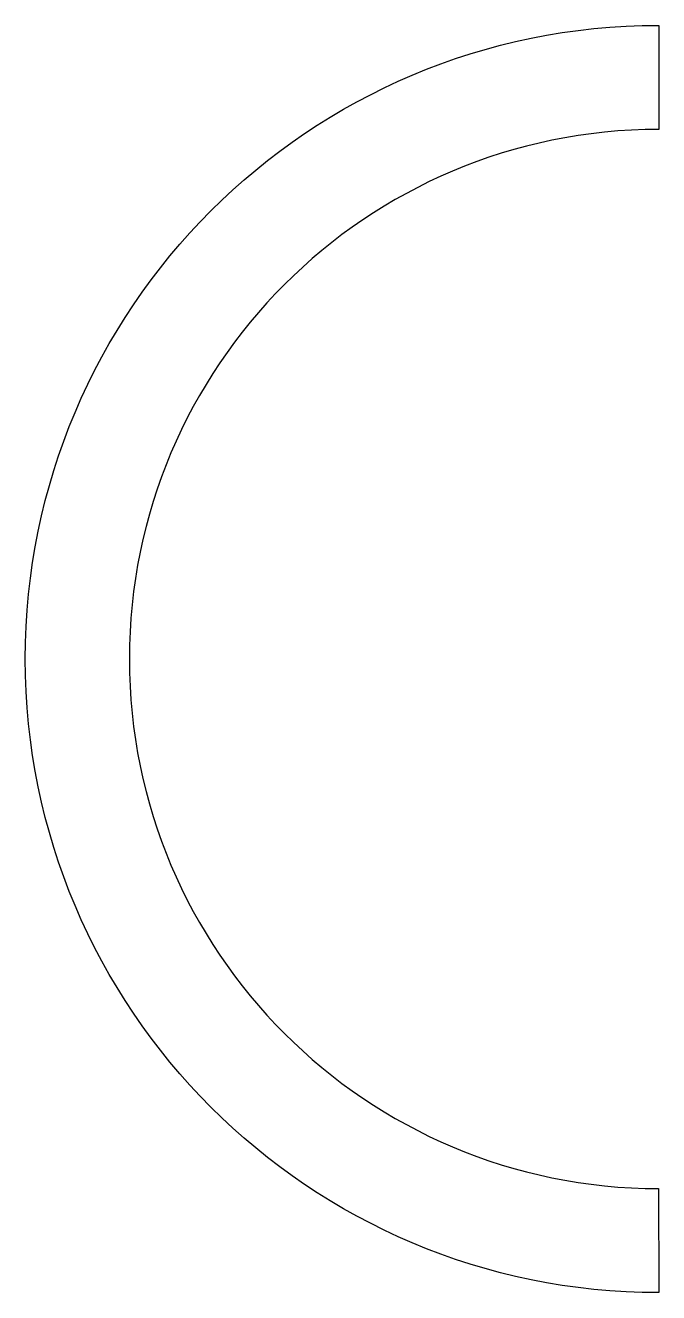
# Model space of a CAD drawing. Extents: x 0 to 140, y 0 to 280.
import ezdxf

# ---------------------------------------------------------------- set-up
doc = ezdxf.new("R2010")
doc.units = 0
doc.layers.add('Слой_1', color=7, linetype='CONTINUOUS')

msp = doc.modelspace()

# ---------------------------------------------------------------- linework, layer by layer
at = {"layer": 'Слой_1', "color": 7}
msp.add_lwpolyline([(140, 0, -1), (140, 280), (140, 257, 1), (140, 23)], format="xyb", close=True, dxfattribs=at)

doc.saveas('drawing.dxf')
